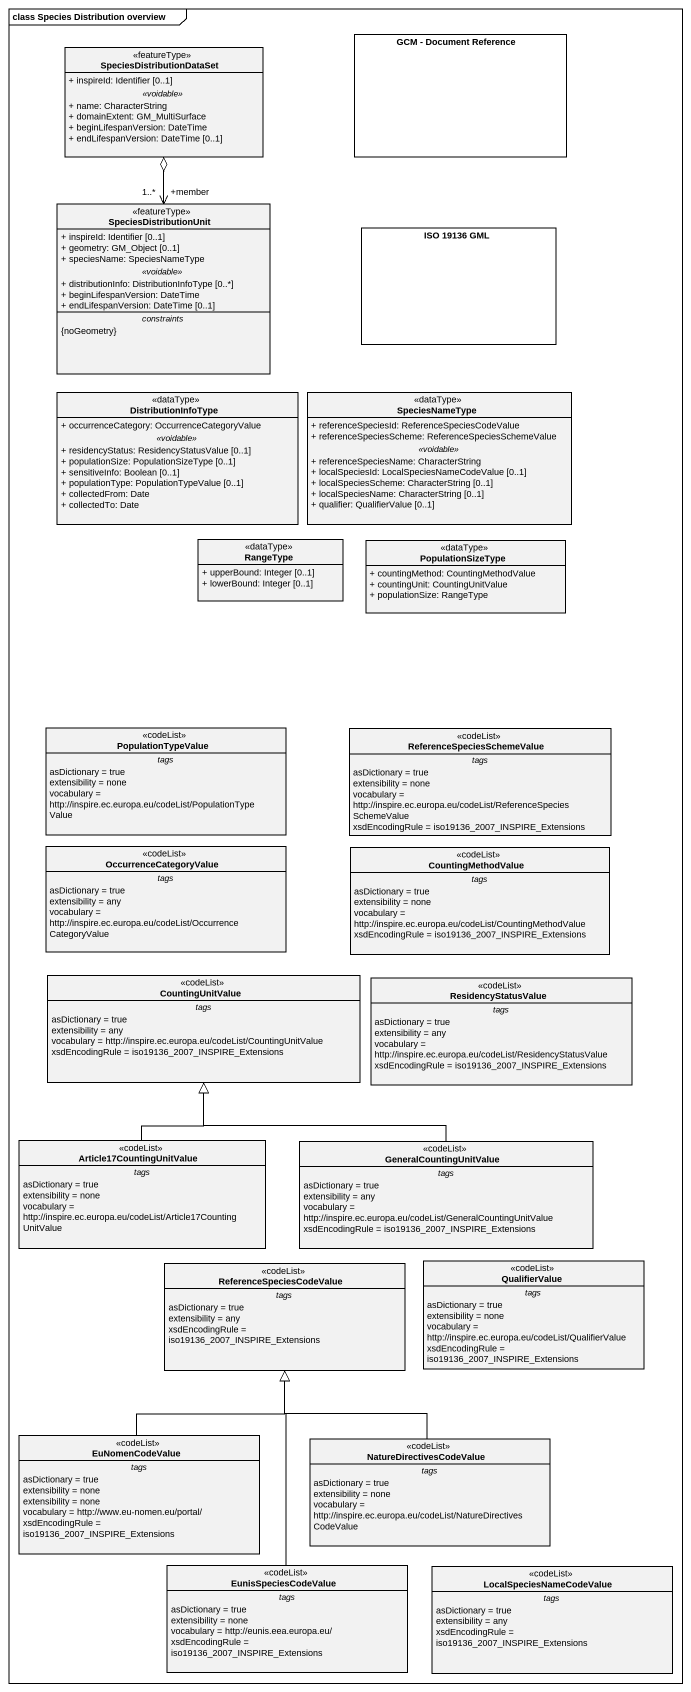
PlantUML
@startuml
mainframe class Species Distribution overview
allowmixing
hide circle
hide empty members
skinparam classAttributeIconSize 0
class SpeciesDistributionDataSet <<featureType>> {
  + inspireId: Identifier [0..1]
  .. <<voidable>> ..
  + name: CharacterString
  + domainExtent: GM_MultiSurface
  + beginLifespanVersion: DateTime
  + endLifespanVersion: DateTime [0..1]
}
rectangle "GCM - Document Reference" as GCM_Document_Reference
class SpeciesDistributionUnit <<featureType>> {
  + inspireId: Identifier [0..1]
  + geometry: GM_Object [0..1]
  + speciesName: SpeciesNameType
  .. <<voidable>> ..
  + distributionInfo: DistributionInfoType [0..*]
  + beginLifespanVersion: DateTime
  + endLifespanVersion: DateTime [0..1]
  -- constraints --
  {noGeometry}
}
rectangle "ISO 19136 GML" as ISO_19136_GML
class DistributionInfoType <<dataType>> {
  + occurrenceCategory: OccurrenceCategoryValue
  .. <<voidable>> ..
  + residencyStatus: ResidencyStatusValue [0..1]
  + populationSize: PopulationSizeType [0..1]
  + sensitiveInfo: Boolean [0..1]
  + populationType: PopulationTypeValue [0..1]
  + collectedFrom: Date
  + collectedTo: Date
}
class SpeciesNameType <<dataType>> {
  + referenceSpeciesId: ReferenceSpeciesCodeValue
  + referenceSpeciesScheme: ReferenceSpeciesSchemeValue
  .. <<voidable>> ..
  + referenceSpeciesName: CharacterString
  + localSpeciesId: LocalSpeciesNameCodeValue [0..1]
  + localSpeciesScheme: CharacterString [0..1]
  + localSpeciesName: CharacterString [0..1]
  + qualifier: QualifierValue [0..1]
}
class RangeType <<dataType>> {
  + upperBound: Integer [0..1]
  + lowerBound: Integer [0..1]
}
class PopulationSizeType <<dataType>> {
  + countingMethod: CountingMethodValue
  + countingUnit: CountingUnitValue
  + populationSize: RangeType
}
class PopulationTypeValue <<codeList>> {
  -- tags --
  asDictionary = true
  extensibility = none
  vocabulary = http://inspire.ec.europa.eu/codeList/PopulationTypeValue
}
class ReferenceSpeciesSchemeValue <<codeList>> {
  -- tags --
  asDictionary = true
  extensibility = none
  vocabulary = http://inspire.ec.europa.eu/codeList/ReferenceSpeciesSchemeValue
  xsdEncodingRule = iso19136_2007_INSPIRE_Extensions
}
class OccurrenceCategoryValue <<codeList>> {
  -- tags --
  asDictionary = true
  extensibility = any
  vocabulary = http://inspire.ec.europa.eu/codeList/OccurrenceCategoryValue
}
class CountingMethodValue <<codeList>> {
  -- tags --
  asDictionary = true
  extensibility = none
  vocabulary = http://inspire.ec.europa.eu/codeList/CountingMethodValue
  xsdEncodingRule = iso19136_2007_INSPIRE_Extensions
}
class CountingUnitValue <<codeList>> {
  -- tags --
  asDictionary = true
  extensibility = any
  vocabulary = http://inspire.ec.europa.eu/codeList/CountingUnitValue
  xsdEncodingRule = iso19136_2007_INSPIRE_Extensions
}
class ResidencyStatusValue <<codeList>> {
  -- tags --
  asDictionary = true
  extensibility = any
  vocabulary = http://inspire.ec.europa.eu/codeList/ResidencyStatusValue
  xsdEncodingRule = iso19136_2007_INSPIRE_Extensions
}
class Article17CountingUnitValue <<codeList>> {
  -- tags --
  asDictionary = true
  extensibility = none
  vocabulary = http://inspire.ec.europa.eu/codeList/Article17CountingUnitValue
}
class GeneralCountingUnitValue <<codeList>> {
  -- tags --
  asDictionary = true
  extensibility = any
  vocabulary = http://inspire.ec.europa.eu/codeList/GeneralCountingUnitValue
  xsdEncodingRule = iso19136_2007_INSPIRE_Extensions
}
class QualifierValue <<codeList>> {
  -- tags --
  asDictionary = true
  extensibility = none
  vocabulary = http://inspire.ec.europa.eu/codeList/QualifierValue
  xsdEncodingRule = iso19136_2007_INSPIRE_Extensions
}
class ReferenceSpeciesCodeValue <<codeList>> {
  -- tags --
  asDictionary = true
  extensibility = any
  xsdEncodingRule = iso19136_2007_INSPIRE_Extensions
}
class EuNomenCodeValue <<codeList>> {
  -- tags --
  asDictionary = true
  extensibility = none
  extensibility = none
  vocabulary = http://www.eu-nomen.eu/portal/
  xsdEncodingRule = iso19136_2007_INSPIRE_Extensions
}
class NatureDirectivesCodeValue <<codeList>> {
  -- tags --
  asDictionary = true
  extensibility = none
  vocabulary = http://inspire.ec.europa.eu/codeList/NatureDirectivesCodeValue
}
class EunisSpeciesCodeValue <<codeList>> {
  -- tags --
  asDictionary = true
  extensibility = none
  vocabulary = http://eunis.eea.europa.eu/
  xsdEncodingRule = iso19136_2007_INSPIRE_Extensions
}
class LocalSpeciesNameCodeValue <<codeList>> {
  -- tags --
  asDictionary = true
  extensibility = any
  xsdEncodingRule = iso19136_2007_INSPIRE_Extensions
}
SpeciesDistributionUnit "+member\n1..*" <-up-o SpeciesDistributionDataSet
Article17CountingUnitValue -up-|> CountingUnitValue
GeneralCountingUnitValue -up-|> CountingUnitValue
EuNomenCodeValue -up-|> ReferenceSpeciesCodeValue
NatureDirectivesCodeValue -up-|> ReferenceSpeciesCodeValue
EunisSpeciesCodeValue -up-|> ReferenceSpeciesCodeValue
@enduml
